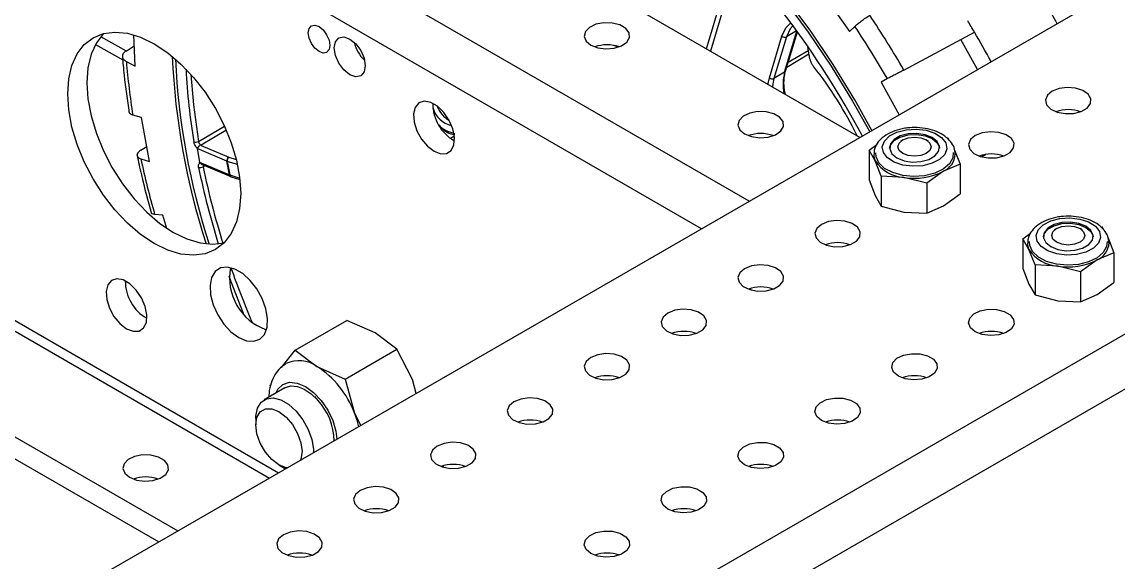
# Model space of a CAD drawing. Header units: inches. Extents: x 0 to 11, y 0 to 8.4.
# Drawn here: x 8.6229 to 9.0429, y 5.3922 to 5.5993 of the extents above; entities that cross this region are included whole.
import ezdxf

# ---------------------------------------------------------------- set-up
doc = ezdxf.new("R2010")
doc.units = ezdxf.units.IN
doc.header["$MEASUREMENT"] = 0

msp = doc.modelspace()

# ---------------------------------------------------------------- linework, layer by layer
at = {"color": 7, "linetype": 'Continuous', "lineweight": 25}
for p, q in [((8.944013849074407, 5.555007693053834), (8.250461240868988, 5.955387091455765)), ((8.901587442203205, 5.530515449699148), (8.200669138360428, 5.935146973683493)), ((8.88331903245737, 5.519969321233534), (8.191535675770107, 5.919327352474451)), ((9.158209571217245, 5.678660251428183), (7.567219313547505, 4.76020112562764)), ((8.885191464732854, 5.588965132729792), (8.896067821454805, 5.625255375801493)), ((8.897417128162665, 5.623754507175203), (8.886725224152181, 5.588079712263717)), ((9.274292934462038, 5.611646752249402), (7.683302676792295, 4.693187626448859)), ((8.929325133116517, 5.610907615663357), (8.940031071281073, 5.595559959288257)), ((9.283426397052363, 5.595827131040355), (7.692436139382623, 4.677368005239813)), ((8.420420259054707, 5.595988786692024), (8.71771156813458, 5.424366167050343)), ((8.42395608029584, 5.598029972846661), (8.721247389375716, 5.426407353204982)), ((8.915155091362445, 5.580025002824191), (8.91986419141378, 5.595737468853101)), ((8.915504716411982, 5.580444373328843), (8.920022211558397, 5.595517527063104)), ((8.919758302124897, 5.595884653180763), (8.91581489587996, 5.593608173211798)), ((8.940031071281073, 5.595559959288257), (8.942069827640479, 5.597557959492679)), ((8.653020716513382, 5.593647240607885), (8.662775847094164, 5.588151506320621)), ((8.666296238846183, 5.582367145956042), (8.665691252924137, 5.594330199722246)), ((8.909298663251457, 5.577911788394793), (8.914083257325894, 5.593876149108548)), ((8.91581489587996, 5.593608173211798), (8.911030301805523, 5.577643812498041)), ((8.960872689940297, 5.580852135490619), (8.987922400297974, 5.595319029805304)), ((8.98908456916206, 5.581026465935283), (8.98268759146762, 5.592519314706251)), ((8.651032512739988, 5.590684331552532), (8.661470423227984, 5.584803940502792)), ((8.662748131431028, 5.588133465678622), (8.665900848855559, 5.59018562824477)), ((8.851458610920771, 5.589582232149215), (8.849651732105677, 5.590279407719352)), ((8.91652306774045, 5.583842222276541), (8.924107505187123, 5.588309989965685)), ((8.92453447886273, 5.586410079852829), (8.92397826585838, 5.589917905874498)), ((8.662879560031923, 5.584102218212084), (8.666296238846183, 5.582367145956042)), ((8.924432305689363, 5.586864721102237), (8.915932137882725, 5.581870515323253)), ((8.915155091362445, 5.580025002824191), (8.911030301805523, 5.577643812498041)), ((8.385359547820865, 5.575748668919744), (8.682650856900748, 5.404126049278073)), ((8.954577505093216, 5.577533084890791), (8.952092287174247, 5.576249872605915)), ((8.952092287174247, 5.576249872605915), (8.95907600179145, 5.56370288873494)), ((8.377992654953514, 5.571495852191171), (8.675283964033394, 5.399873232549498)), ((8.668662664968517, 5.562589813104829), (8.665333582488369, 5.563592801717984)), ((8.671761029217507, 5.545831975751188), (8.668662664968517, 5.562589813104829)), ((8.690485795388225, 5.553460788297619), (8.700433495260816, 5.559291747232982)), ((8.701035679522187, 5.557615425547896), (8.691557764632984, 5.55206118676224)), ((8.787091670166726, 5.554756054351332), (8.788440096620452, 5.555516911651933)), ((8.960431073010199, 5.554037784799824), (8.95956914659024, 5.553540043527521)), ((8.970298288795604, 5.553540043527521), (8.969436362375646, 5.554037784799824)), ((8.977691476769918, 5.554843071928295), (8.978248100008996, 5.55386326134001)), ((8.668378821611423, 5.550084186812502), (8.670697367980326, 5.551584902321346)), ((8.689970007682026, 5.550724958815956), (8.690935999735618, 5.545500286563718)), ((8.701416349085674, 5.545858267064454), (8.689970007682026, 5.550724958815956)), ((8.691557764632984, 5.55206118676224), (8.691555771370973, 5.551951408584851)), ((8.691555771370973, 5.551951408584851), (8.70217396249276, 5.547436825162433)), ((8.947506294698384, 5.550173913978563), (8.950449119025368, 5.552297372493477)), ((8.947506294698384, 5.550173913978563), (8.947506294698384, 5.538724601028602)), ((8.949841126657155, 5.546063965067944), (8.947506294698384, 5.550173913978563)), ((8.980270572565345, 5.55011057802716), (8.982361140687459, 5.544782434780232)), ((8.668431946737359, 5.546834964364344), (8.671761029217507, 5.545831975751188)), ((8.690935999735618, 5.545500286563718), (8.702382341139268, 5.540633594812217)), ((8.702382341139268, 5.540633594812217), (8.701416349085674, 5.545858267064454)), ((8.701512628531932, 5.545823709833763), (8.702478620585524, 5.540599037581526)), ((8.705430529743664, 5.544653289583014), (8.701512628531932, 5.545823709833763)), ((8.70217396249276, 5.547436825162433), (8.704979812622891, 5.546598615203735)), ((8.952175958615927, 5.540113276830501), (8.949841126657155, 5.546063965067944)), ((8.990660773975009, 5.547630722622862), (8.992208506860885, 5.54844472886411)), ((8.691882035739166, 5.544632201882156), (8.702873408305198, 5.539958951249624)), ((8.693045019961819, 5.544137730721119), (8.692285188900591, 5.543728574331757)), ((8.975982261148962, 5.542020355669195), (8.969603381610463, 5.537417537231334)), ((8.982361140687459, 5.544782434780232), (8.975982261148962, 5.542020355669195)), ((8.982361140687459, 5.544782434780232), (8.982361140687459, 5.533333121830269)), ((8.702478620585522, 5.540599037581526), (8.706314836097611, 5.53943350893225)), ((8.702999127101643, 5.539913275433863), (8.706378807777948, 5.538886452347095)), ((8.947506294698384, 5.538724601028602), (8.949841126657155, 5.532773912791159)), ((8.952175958615927, 5.540113276830501), (8.952175958615927, 5.528663963880539)), ((8.960889670113195, 5.539685776694329), (8.952175958615927, 5.540113276830501)), ((8.969603381610463, 5.537417537231334), (8.960889670113195, 5.539685776694329)), ((8.969603381610463, 5.537417537231334), (8.969603381610463, 5.525968224281372)), ((8.949841126657155, 5.532773912791159), (8.952175958615927, 5.528663963880539)), ((8.975982261148962, 5.528730303392408), (8.982361140687459, 5.533333121830269)), ((8.952175958615927, 5.528663963880539), (8.960889670113195, 5.526395724417544)), ((8.969603381610463, 5.525968224281372), (8.975982261148962, 5.528730303392408)), ((8.676860102647161, 5.525231348749305), (8.673719768987686, 5.525471778418098)), ((8.678436778324325, 5.520122325014136), (8.676860102647161, 5.525231348749305)), ((8.960889670113195, 5.526395724417544), (8.969603381610463, 5.525968224281372)), ((9.019356638109077, 5.520020780140545), (9.018494711689119, 5.519523038868242)), ((9.029223853894482, 5.519523038868241), (9.028361927474524, 5.520020780140545)), ((9.036617041868796, 5.520826067269016), (9.037173665107874, 5.519846256680729)), ((9.006431859797262, 5.516156909319284), (9.009374684124246, 5.518280367834197)), ((9.006431859797262, 5.516156909319284), (9.006431859797262, 5.504707596369323)), ((9.008766691756033, 5.512046960408665), (9.006431859797262, 5.516156909319284)), ((9.038951873827568, 5.516716118358395), (9.041286705786337, 5.510765430120951)), ((9.011101523714805, 5.50609627217122), (9.008766691756033, 5.512046960408665)), ((9.03490782624784, 5.508003351009915), (9.028528946709342, 5.503400532572054)), ((9.041286705786337, 5.510765430120951), (9.03490782624784, 5.508003351009915)), ((9.041286705786337, 5.510765430120951), (9.041286705786337, 5.499316117170991)), ((9.006431859797262, 5.504707596369323), (9.008766691756033, 5.498756908131878)), ((9.011101523714805, 5.50609627217122), (9.011101523714805, 5.494646959221259)), ((9.019815235212073, 5.50566877203505), (9.011101523714805, 5.50609627217122)), ((9.028528946709342, 5.503400532572054), (9.019815235212073, 5.50566877203505)), ((9.028528946709342, 5.503400532572054), (9.028528946709342, 5.491951219622093)), ((9.03490782624784, 5.49471329873313), (9.041286705786337, 5.499316117170991)), ((9.008766691756033, 5.498756908131878), (9.011101523714805, 5.494646959221259)), ((9.011101523714805, 5.494646959221259), (9.019815235212073, 5.492378719758263)), ((9.028528946709342, 5.491951219622093), (9.03490782624784, 5.49471329873313)), ((9.019815235212073, 5.492378719758263), (9.028528946709342, 5.491951219622093)), ((8.727549796715616, 5.473394086389103), (8.74740927461967, 5.484858718951547)), ((8.758173124427652, 5.480025210857083), (8.74740927461967, 5.484858718951547)), ((8.766545913235163, 5.473811372628201), (8.758173124427652, 5.480025210857083)), ((8.74668643533111, 5.462346740065756), (8.766545913235163, 5.473811372628201)), ((8.772525603389271, 5.462170863475287), (8.766545913235163, 5.473811372628201)), ((8.722323592591888, 5.466841619703973), (8.727549796715616, 5.473394086389103)), ((8.727549796715616, 5.473394086389103), (8.735922585523127, 5.46718024816022)), ((8.735922585523127, 5.46718024816022), (8.74668643533111, 5.462346740065756)), ((8.74668643533111, 5.462346740065756), (8.750275064484747, 5.449325900778424)), ((8.773990592259745, 5.456855356125967), (8.772525603389271, 5.462170863475287)), ((8.723660612643501, 5.459005593816976), (8.715727758442023, 5.454426054564698)), ((8.717981477407868, 5.459780084272204), (8.71817680533824, 5.460113021687421)), ((8.734966269477566, 5.455718921055195), (8.73624427229188, 5.454074215800397)), ((8.750275064484747, 5.449325900778424), (8.752716158047107, 5.444573886673439)), ((8.712491080084703, 5.447272229463615), (8.712491080084703, 5.444737962616499)), ((8.721343207287317, 5.429403967076158), (8.723537827841708, 5.428136627707783)), ((8.723896120263271, 5.42793643299899), (8.723539623540743, 5.428135590904286)), ((8.78451784146003, 5.428463817613751), (8.784043565464337, 5.42901013428497))]:
    msp.add_line(p, q, dxfattribs=at)
at = {"color": 7, "linetype": 'Continuous', "lineweight": 25, "flags": 128}
for points in [[(8.948619826600769, 5.557666667281946), (8.942038989726855, 5.569400096233088), (8.933733458217425, 5.582943759069521), (8.924897039628801, 5.596070464378949), (8.91557688007744, 5.608710175508977), (8.905822706647122, 5.620795454131865), (8.895686562073466, 5.632261820057187), (8.885222527073411, 5.643048095261546), (8.874486431801182, 5.653096730299799), (8.863535557970277, 5.662354111356244), (8.85242833323073, 5.670770846297526), (8.84122401943232, 5.678302028201042), (8.829982396436963, 5.684907474952796), (8.818763443167288, 5.690551943636373), (8.807627017593125, 5.695205318569134), (8.796632537363342, 5.698842771982426), (8.785838662786977, 5.70144489648846), (8.775302983855113, 5.70299780862713), (8.765081712973354, 5.70349322294027), (8.755229385044322, 5.702928496178169), (8.74579856650035, 5.701306641402443), (8.736839574838832, 5.698636311910056), (8.728400210156599, 5.694931755064228)], [(8.729236296252086, 5.69342963773415), (8.737608988318165, 5.697104927863121), (8.746497202209707, 5.699754161235129), (8.755853515459913, 5.701363203043883), (8.76562800808937, 5.701923468355144), (8.775768528950742, 5.701431967911067), (8.786220973977706, 5.699891324079177), (8.796929574853552, 5.697309756860915), (8.807837196559287, 5.693701040034362), (8.818885642213676, 5.689084427665184), (8.830015963578793, 5.68348455137785), (8.841168775574367, 5.676931288935271), (8.85228457312288, 5.669459604827996), (8.863304048634907, 5.661109363723534), (8.874168408440761, 5.651925117771098), (8.884819686480169, 5.64195586889662), (8.895201053576267, 5.631254807356268), (8.905257120643862, 5.619879027943419), (8.914934234214162, 5.607889225363234), (8.924180762699242, 5.59534937040014), (8.932947371868915, 5.582326368606018), (8.941187288070184, 5.568889703330143), (8.94775879166036, 5.557169602391171)], [(8.73671230640541, 5.587911277032792), (8.735126770955764, 5.589190779362164), (8.733782618905412, 5.591003873455031), (8.73288448521925, 5.593074532171494), (8.732569102609398, 5.595087516492542), (8.73288448521925, 5.59673636780304), (8.733782618905412, 5.597770063437841), (8.735126770955764, 5.598031232607022), (8.73671230640541, 5.597480114672078), (8.738297841855058, 5.596200612342708), (8.73964199390541, 5.594387518249841), (8.740540127591572, 5.592316859533377), (8.740855510201426, 5.590303875212331), (8.740540127591572, 5.588655023901831), (8.73964199390541, 5.587621328267029), (8.738297841855058, 5.587360159097848), (8.73671230640541, 5.587911277032792)], [(8.840895403159722, 5.590384631461659), (8.843548278702476, 5.589335548431402), (8.846678482231955, 5.588910539299817), (8.849863262416447, 5.589167003905181), (8.85267249704456, 5.590070305281422), (8.85472678341326, 5.59149844757231), (8.855748678765265, 5.593258552247855), (8.855600170470762, 5.595112907418546), (8.854301315397842, 5.596811072143242), (8.852027531121303, 5.59812369986602), (8.84908590480717, 5.598873512939398), (8.845873719389278, 5.598959244952957), (8.842824798307646, 5.598369317323209), (8.840350915249006, 5.597183403045453), (8.838786181828686, 5.595561666414278), (8.838341923965585, 5.593723131948077), (8.839078141145835, 5.591916103914183), (8.840895403159722, 5.590384631461659)], [(8.914083257325894, 5.593876149108548), (8.91559681543313, 5.597034172737891), (8.91753081998916, 5.598944389616871)], [(8.918350876838083, 5.597825954566032), (8.917242780886786, 5.596587440786649), (8.91581489587996, 5.593608173211798)], [(8.673544100619418, 5.514335873175757), (8.668358981664362, 5.517800411713875), (8.663301537546399, 5.522122107974362), (8.658496299324414, 5.5271945474524), (8.654061587911102, 5.532892829853575), (8.65010660061942, 5.539076644553656), (8.646728722362342, 5.545593725511825), (8.64401112771309, 5.552283600565938), (8.642020732871112, 5.558981542789738), (8.640806547963154, 5.565522626616483), (8.640398470251302, 5.571745788853745), (8.640806547963154, 5.577497794593752), (8.642020732871112, 5.58263701036537), (8.64401112771309, 5.587036891620225), (8.646728722362342, 5.590589098679452), (8.65010660061942, 5.593206164416154), (8.654061587911102, 5.594823647986351), (8.658496299324414, 5.595401721576422), (8.663301537546399, 5.594926151096067), (8.668358981664362, 5.593408646668839), (8.673544100619418, 5.590886574290043), (8.678729219574477, 5.587422035751924), (8.683786663692436, 5.583100339491437), (8.688591901914421, 5.578027900013399), (8.693026613327733, 5.572329617612224), (8.696981600619415, 5.566145802912142), (8.700359478876495, 5.559628721953975), (8.703077073525746, 5.552938846899862), (8.705067468367726, 5.546240904676061), (8.706281653275681, 5.539699820849315), (8.706689730987534, 5.533476658612054), (8.706281653275681, 5.527724652872048), (8.705067468367725, 5.522585437100429), (8.703077073525744, 5.518185555845575), (8.700359478876495, 5.514633348786347), (8.696981600619415, 5.512016283049646), (8.693026613327733, 5.510398799479449), (8.688591901914421, 5.509820725889377), (8.683786663692436, 5.510296296369732), (8.678729219574475, 5.51181380079696), (8.673544100619418, 5.514335873175757)], [(8.654082442244011, 5.594829091199044), (8.651376823350452, 5.591289017202634), (8.649386428508471, 5.58688913594778), (8.648172243600515, 5.581749920176161), (8.647764165888663, 5.575997914436155), (8.648172243600515, 5.569774752198893), (8.649386428508471, 5.563233668372148), (8.65137682335045, 5.556535726148346), (8.654094417999703, 5.549845851094234), (8.657472296256781, 5.543328770136067), (8.661427283548463, 5.537144955435985), (8.665861994961775, 5.531446673034809), (8.67066723318376, 5.526374233556773), (8.675724677301721, 5.522052537296283), (8.680909796256778, 5.518587998758166), (8.686094915211836, 5.51606592637937), (8.691152359329797, 5.51454842195214), (8.695957597551782, 5.514072851471786), (8.700371454632306, 5.514645481849236)], [(8.748497419425183, 5.579053765621034), (8.746231160755821, 5.580882600950481), (8.744309919425183, 5.583474116773885), (8.743026187009763, 5.586433778299284), (8.742575400132747, 5.589311003888834), (8.743026187009763, 5.59166776202864), (8.744309919425183, 5.593145257655983), (8.746231160755821, 5.593518555455132), (8.748497419425183, 5.592730824220118), (8.750763678094543, 5.590901988890672), (8.752684919425182, 5.588310473067268), (8.753968651840601, 5.585350811541868), (8.754419438717619, 5.582473585952318), (8.753968651840601, 5.580116827812513), (8.75268491942518, 5.578639332185169), (8.750763678094543, 5.57826603438602), (8.748497419425183, 5.579053765621034)], [(8.687610507909897, 5.579148549386519), (8.688570725039783, 5.567436519762509), (8.69048579538823, 5.553460788297621)], [(8.90878126746158, 5.575347029483974), (8.908828546076094, 5.575719603465918), (8.909298663251457, 5.577911788394793)], [(8.911030301805523, 5.577643812498041), (8.910586795036313, 5.575575713508536), (8.910466017247527, 5.574374444134607)], [(9.017672098456417, 5.572697281914527), (9.01585483644253, 5.571165809462004), (9.01511861926228, 5.569358781428109), (9.01556287712538, 5.567520246961908), (9.0171276105457, 5.565898510330734), (9.019601493604341, 5.564712596052977), (9.022650414685971, 5.564122668423229), (9.025862600103865, 5.564208400436788), (9.028804226417998, 5.564958213510166), (9.031078010694536, 5.566270841232943), (9.032376865767455, 5.56796900595764), (9.032525374061958, 5.569823361128329), (9.031503478709956, 5.571583465803874), (9.029449192341254, 5.573011608094764), (9.026639957713142, 5.573914909471005), (9.02345517752865, 5.574171374076369), (9.020324973999172, 5.573746364944784), (9.017672098456417, 5.572697281914527)], [(8.78079132675883, 5.549693791586049), (8.783336029020285, 5.54871511987702), (8.78560497330659, 5.548823209708173), (8.78735228429802, 5.550006347869116), (8.788388613736336, 5.55213632298183), (8.788601659246583, 5.554982319192884), (8.787968334041988, 5.558235928652627), (8.786557268735523, 5.561544572291147), (8.784521374148072, 5.564549707231312), (8.78208127104835, 5.566925680472884), (8.779501382469311, 5.568415018448113), (8.777061279369589, 5.568856328277926), (8.77502538478214, 5.568201787194632), (8.773614319475673, 5.56652232488086), (8.772980994271078, 5.563999937137848), (8.773194039781327, 5.560907963816431), (8.774230369219643, 5.557581468202895), (8.775977680211072, 5.554380927712861), (8.778246624497376, 5.55165317056993), (8.78079132675883, 5.549693791586049)], [(8.899820968258597, 5.556367626802371), (8.90247384380135, 5.555318543772113), (8.905604047330828, 5.554893534640529), (8.90878882751532, 5.555149999245893), (8.911598062143435, 5.556053300622134), (8.913652348512136, 5.557481442913023), (8.914674243864138, 5.559241547588567), (8.914525735569637, 5.561095902759257), (8.913226880496715, 5.562794067483954), (8.910953096220178, 5.564106695206733), (8.908011469906045, 5.564856508280109), (8.904799284488151, 5.56494224029367), (8.90175036340652, 5.56435231266392), (8.899276480347881, 5.563166398386164), (8.897711746927559, 5.56154466175499), (8.89726748906446, 5.55970612728879), (8.89800370624471, 5.557899099254894), (8.899820968258597, 5.556367626802371)], [(8.961732180025637, 5.557954161982381), (8.965581102568322, 5.558187696833747), (8.969366654568807, 5.557723185787716), (8.972718279821793, 5.556606098421914), (8.975307897895371, 5.554945783030908), (8.97688201892957, 5.552904762853268), (8.977286556990016, 5.550682827164608), (8.976481913072769, 5.548497474511267), (8.974546851330736, 5.546562622437204), (8.971670789089591, 5.545067667744332), (8.968135255360204, 5.544158947013954), (8.96428633281752, 5.543925412162587), (8.960500780817036, 5.544389923208618), (8.95714915556405, 5.545507010574421), (8.954559537490471, 5.547167325965426), (8.952985416456272, 5.549208346143065), (8.952580878395828, 5.551430281831727), (8.953385522313074, 5.553615634485067), (8.955320584055109, 5.555550486559131), (8.958196646296251, 5.557045441252003), (8.961732180025637, 5.557954161982381)], [(8.955400021725145, 5.550852419256688), (8.955718542343623, 5.552073722214094), (8.957118801143006, 5.553807239098248), (8.95946165421419, 5.555159739387465), (8.962464518899965, 5.555968091586087)], [(8.967402916485877, 5.545736747004304), (8.970405781171653, 5.546545099202926), (8.972748634242839, 5.547897599492143), (8.97414889304222, 5.549631116376298), (8.974437665692971, 5.551536562135175), (8.973580121951583, 5.553384111888873), (8.971679694249262, 5.554950923870161), (8.968965602214238, 5.556048017430416), (8.965765205401665, 5.556543066894895), (8.962464518899965, 5.55637636199203), (8.95946165421419, 5.555568009793408), (8.957118801143004, 5.554215509504191), (8.955718542343623, 5.552481992620036), (8.955429769692872, 5.550576546861159), (8.95628731343426, 5.548728997107462), (8.95818774113658, 5.547162185126174), (8.960901833171603, 5.546065091565918), (8.964102229984178, 5.545570042101438), (8.967402916485877, 5.545736747004304)], [(8.960431804519368, 5.554038207159707), (8.962497299840198, 5.554834933390376), (8.964933717692922, 5.555114706437349), (8.967370135545647, 5.554834933390376), (8.969435630866476, 5.554038207159707), (8.970815750716577, 5.552845822091623), (8.971300384359589, 5.551439308003738), (8.970815750716577, 5.550032793915855), (8.969435630866476, 5.54884040884777), (8.967370135545647, 5.548043682617101), (8.964933717692922, 5.547763909570127), (8.962497299840198, 5.548043682617101), (8.960431804519368, 5.54884040884777), (8.959051684669266, 5.550032793915856), (8.958567051026256, 5.551439308003738), (8.959051684669266, 5.552845822091623), (8.960431804519368, 5.554038207159707)], [(8.962464518899965, 5.555968091586087), (8.965765205401665, 5.556134796488953), (8.96896560221424, 5.555639747024474), (8.971679694249262, 5.554542653464217), (8.973580121951583, 5.55297584148293), (8.974437665692971, 5.551128291729232), (8.974467413660772, 5.550852419255533)], [(8.988209315906978, 5.555688779584888), (8.986392053893091, 5.554157307132364), (8.98565583671284, 5.552350279098469), (8.98610009457594, 5.550511744632269), (8.98766482799626, 5.548890008001093), (8.9901387110549, 5.547704093723338), (8.993187632136532, 5.547114166093589), (8.996399817554424, 5.547199898107148), (8.999341443868559, 5.547949711180525), (9.001615228145097, 5.549262338903303), (9.002914083218018, 5.550960503628001), (9.003062591512519, 5.552814858798691), (9.002040696160517, 5.554574963474235), (8.999986409791816, 5.556003105765124), (8.997177175163703, 5.556906407141365), (8.99399239497921, 5.55716287174673), (8.99086219144973, 5.556737862615146), (8.988209315906978, 5.555688779584888)], [(8.979764847863756, 5.549159792945485), (8.979590431623807, 5.547179868479261), (8.978302360259523, 5.544853723466534), (8.975931240980872, 5.542831296555144), (8.972669167770219, 5.541276432745613), (8.968780414398797, 5.540315097856661), (8.964580024537451, 5.540025173523711), (8.960408288792067, 5.540430147691973), (8.956603176382469, 5.541497211762807), (8.953472954886207, 5.54313991855127), (8.951271216232763, 5.545225185722914), (8.950176332193598, 5.547584077333052), (8.950101598143375, 5.549150944751669)], [(9.020657745124517, 5.523937157323101), (9.024506667667202, 5.524170692174467), (9.028292219667685, 5.523706181128437), (9.031643844920671, 5.522589093762634), (9.03423346299425, 5.520928778371629), (9.035807584028449, 5.51888775819399), (9.036212122088894, 5.516665822505328), (9.03540747817165, 5.514480469851987), (9.033472416429614, 5.512545617777923), (9.030596354188472, 5.511050663085052), (9.027060820459084, 5.510141942354673), (9.023211897916399, 5.509908407503308), (9.019426345915914, 5.510372918549338), (9.01607472066293, 5.511490005915141), (9.013485102589351, 5.513150321306147), (9.011910981555152, 5.515191341483785), (9.011506443494707, 5.517413277172446), (9.012311087411952, 5.519598629825787), (9.014246149153987, 5.521533481899851), (9.01712221139513, 5.523028436592723), (9.020657745124517, 5.523937157323101)], [(8.929283750808098, 5.521671774925609), (8.927466488794211, 5.520140302473084), (8.92673027161396, 5.51833327443919), (8.92717452947706, 5.516494739972988), (8.92873926289738, 5.514873003341815), (8.93121314595602, 5.513687089064058), (8.934262067037652, 5.513097161434311), (8.937474252455546, 5.513182893447869), (8.940415878769679, 5.513932706521246), (8.942689663046217, 5.515245334244024), (8.943988518119138, 5.516943498968721), (8.944137026413639, 5.518797854139411), (8.943115131061637, 5.520557958814956), (8.941060844692936, 5.521986101105845), (8.938251610064823, 5.522889402482086), (8.93506682988033, 5.523145867087449), (8.931936626350852, 5.522720857955865), (8.929283750808098, 5.521671774925609)], [(9.014325586827336, 5.516835414648958), (9.014644107442502, 5.518056717554814), (9.016044366241884, 5.519790234438969), (9.01838721931307, 5.521142734728185), (9.021390083998844, 5.521951086926807)], [(9.026328481584756, 5.511719742345025), (9.029331346270531, 5.512528094543646), (9.031674199341717, 5.513880594832864), (9.033074458141098, 5.515614111717017), (9.033363230791851, 5.517519557475896), (9.032505687050461, 5.519367107229592), (9.030605259348143, 5.520933919210881), (9.027891167313117, 5.522031012771137), (9.024690770500545, 5.522526062235615), (9.021390083998844, 5.52235935733275), (9.018387219313068, 5.521551005134128), (9.016044366241884, 5.52019850484491), (9.014644107442502, 5.518464987960757), (9.014355334791752, 5.516559542201879), (9.01521287853314, 5.514711992448182), (9.017113306235458, 5.513145180466894), (9.019827398270483, 5.512048086906638), (9.023027795083056, 5.51155303744216), (9.026328481584756, 5.511719742345025)], [(9.019357369618245, 5.520021202500428), (9.021422864939076, 5.520817928731097), (9.0238592827918, 5.52109770177807), (9.026295700644525, 5.520817928731097), (9.028361195965354, 5.520021202500428), (9.029741315815455, 5.518828817432342), (9.030225949458467, 5.517422303344459), (9.029741315815455, 5.516015789256575), (9.028361195965354, 5.51482340418849), (9.026295700644525, 5.514026677957822), (9.0238592827918, 5.513746904910848), (9.021422864939076, 5.514026677957822), (9.019357369618245, 5.51482340418849), (9.017977249768146, 5.516015789256575), (9.017492616125134, 5.51742230334446), (9.017977249768146, 5.518828817432342), (9.019357369618245, 5.520021202500428)], [(9.021390083998844, 5.521951086926807), (9.024690770500545, 5.522117791829673), (9.027891167313118, 5.521622742365194), (9.030605259348143, 5.520525648804938), (9.032505687050461, 5.518958836823649), (9.033363230791851, 5.517111287069953), (9.033392978756238, 5.516835414649358)], [(9.038690412962634, 5.515142788286205), (9.038515996722687, 5.513162863819981), (9.037227925358401, 5.510836718807255), (9.03485680607975, 5.508814291895863), (9.031594732869097, 5.507259428086334), (9.027705979497677, 5.506298093197381), (9.02350558963633, 5.506008168864432), (9.019333853890947, 5.506413143032693), (9.015528741481349, 5.507480207103528), (9.012398519985085, 5.509122913891991), (9.010196781331642, 5.511208181063634), (9.009101897292476, 5.513567072673772), (9.009027163242253, 5.515133940092388)], [(8.7059609690569, 5.478270521109929), (8.708941830407326, 5.47702282442302), (8.711701614907927, 5.476813899575796), (8.714035641967463, 5.477659241568407), (8.715770807476392, 5.479496155252443), (8.716778422146774, 5.482188405143281), (8.716983755808034, 5.48553631938274), (8.716371579801857, 5.489291598487368), (8.7149872964221, 5.493175730585235), (8.712933571634368, 5.496900647367363), (8.710362720810998, 5.500190088796382), (8.707465412196703, 5.502800092049696), (8.704456525917095, 5.504537085125976), (8.7015592173028, 5.505272243194969), (8.69898836647943, 5.504951042945821), (8.696934641691698, 5.503597306331621), (8.695550358311943, 5.501311433804108), (8.694938182305764, 5.49826295807148), (8.695143515967025, 5.494677970632974), (8.696151130637407, 5.49082235360668), (8.697886296146336, 5.486982060469163), (8.700220323205873, 5.483441908194263), (8.702980107706471, 5.480464453681085), (8.7059609690569, 5.478270521109929)], [(8.899820968258659, 5.504663272595969), (8.898003706244772, 5.503131800143445), (8.897267489064522, 5.50132477210955), (8.897711746927621, 5.49948623764335), (8.899276480347941, 5.497864501012174), (8.901750363406583, 5.496678586734419), (8.904799284488213, 5.49608865910467), (8.908011469906105, 5.496174391118228), (8.91095309622024, 5.496924204191606), (8.913226880496778, 5.498236831914385), (8.914525735569699, 5.499934996639082), (8.9146742438642, 5.501789351809771), (8.913652348512198, 5.503549456485316), (8.911598062143497, 5.504977598776206), (8.908788827515384, 5.505880900152445), (8.905604047330892, 5.50613736475781), (8.902473843801411, 5.505712355626226), (8.899820968258659, 5.504663272595969)], [(8.662940196561113, 5.481637665590346), (8.665484898822568, 5.480658993881317), (8.667753843108871, 5.48076708371247), (8.6695011541003, 5.481950221873412), (8.670537483538617, 5.484080196986127), (8.670750529048867, 5.48692619319718), (8.67011720384427, 5.490179802656924), (8.668706138537804, 5.493488446295444), (8.666670243950355, 5.496493581235608), (8.664230140850632, 5.49886955447718), (8.661650252271594, 5.50035889245241), (8.659210149171871, 5.500800202282221), (8.657174254584422, 5.500145661198928), (8.655763189277955, 5.498466198885156), (8.655129864073361, 5.495943811142145), (8.65534290958361, 5.492851837820729), (8.656379239021923, 5.489525342207192), (8.658126550013355, 5.486324801717158), (8.660395494299658, 5.483597044574227), (8.662940196561113, 5.481637665590346)], [(8.707781082722336, 5.487447595416787), (8.703057536592446, 5.499652130128238), (8.702278885223754, 5.501808880215231)], [(8.902392474749684, 5.496491645947867), (8.902372504345822, 5.496515697912748), (8.901910356247182, 5.497048947247327)], [(8.87035818570922, 5.487654770266329), (8.868540923695333, 5.486123297813806), (8.86780470651508, 5.48431626977991), (8.86824896437818, 5.482477735313709), (8.869813697798502, 5.480855998682535), (8.872287580857142, 5.479670084404779), (8.875336501938772, 5.479080156775031), (8.878548687356666, 5.479165888788589), (8.881490313670799, 5.479915701861967), (8.883764097947337, 5.481228329584745), (8.885062953020258, 5.482926494309441), (8.88521146131476, 5.484780849480132), (8.884189565962759, 5.486540954155677), (8.882135279594056, 5.487969096446565), (8.879326044965945, 5.488872397822806), (8.876141264781452, 5.489128862428172), (8.873011061251972, 5.488703853296585), (8.87035818570922, 5.487654770266329)], [(8.988209315906978, 5.48051119928788), (8.98639205389309, 5.482042671740404), (8.985655836712839, 5.483849699774298), (8.986100094575939, 5.4856882342405), (8.98766482799626, 5.487309970871674), (8.9901387110549, 5.488495885149431), (8.99318763213653, 5.489085812779178), (8.996399817554424, 5.48900008076562), (8.999341443868559, 5.488250267692242), (9.001615228145095, 5.486937639969463), (9.002914083218016, 5.485239475244767), (9.003062591512517, 5.483385120074078), (9.002040696160517, 5.481625015398533), (8.999986409791815, 5.480196873107644), (8.997177175163701, 5.479293571731403), (8.993992394979209, 5.479037107126038), (8.99086219144973, 5.479462116257623), (8.988209315906978, 5.48051119928788)], [(8.84089540315978, 5.470646267936689), (8.839078141145892, 5.469114795484166), (8.838341923965642, 5.467307767450271), (8.838786181828741, 5.46546923298407), (8.840350915249061, 5.463847496352895), (8.842824798307703, 5.462661582075139), (8.845873719389335, 5.462071654445391), (8.849085904807225, 5.46215738645895), (8.85202753112136, 5.462907199532327), (8.8543013153979, 5.464219827255106), (8.855600170470819, 5.465917991979802), (8.85574867876532, 5.467772347150492), (8.854726783413318, 5.469532451826036), (8.852672497044617, 5.470960594116926), (8.849863262416504, 5.471863895493167), (8.846678482232011, 5.472120360098532), (8.843548278702533, 5.471695350966947), (8.84089540315978, 5.470646267936689)], [(8.958746533357537, 5.46350269695824), (8.95692927134365, 5.465034169410764), (8.9561930541634, 5.466841197444659), (8.9566373120265, 5.46867973191086), (8.958202045446821, 5.470301468542035), (8.960675928505461, 5.47148738281979), (8.963724849587091, 5.472077310449539), (8.966937035004984, 5.47199157843598), (8.969878661319118, 5.471241765362603), (8.972152445595656, 5.469929137639824), (8.973451300668577, 5.468230972915127), (8.973599808963078, 5.466376617744437), (8.972577913611076, 5.464616513068893), (8.970523627242375, 5.463188370778004), (8.967714392614262, 5.462285069401763), (8.96452961242977, 5.462028604796399), (8.961399408900292, 5.462453613927983), (8.958746533357537, 5.46350269695824)], [(8.72013259850221, 5.456968914605146), (8.720973905168444, 5.458533704815996), (8.722900429131112, 5.460320804018096), (8.725411124040646, 5.461096089462885), (8.72833489018808, 5.46080672672852), (8.731472477742221, 5.459472435407156), (8.734610065296364, 5.457184145247323), (8.7375338314438, 5.454097799441834), (8.740044526353334, 5.450423727356906), (8.741971050316, 5.446412310933435), (8.743182113907475, 5.442336921571504), (8.74357488797999, 5.439296743790837)], [(8.723660612643503, 5.459005593816974), (8.723812901664662, 5.459090146137171), (8.725948206014202, 5.45971181650283), (8.72840654934911, 5.459500887461871), (8.731044176840571, 5.458469693364726), (8.733706849785175, 5.456678534629488), (8.736238864914009, 5.454232151596415)], [(8.712491080084703, 5.447272229463616), (8.712516836789609, 5.448128027865836), (8.713129012795784, 5.451176503598465), (8.714513296175541, 5.453462376125978), (8.716567020963275, 5.454816112740178), (8.719137871786645, 5.455137312989325), (8.72203518040094, 5.454402154920333), (8.725044066680546, 5.452665161844052), (8.727941375294844, 5.45005515859074), (8.730512226118213, 5.446765717161721), (8.732565950905945, 5.443040800379593), (8.733950234285702, 5.439156668281726), (8.734562410291879, 5.435401389177096), (8.734582355979503, 5.434105465566419)], [(8.811432620610342, 5.45363776560705), (8.809615358596453, 5.452106293154526), (8.808879141416202, 5.450299265120631), (8.809323399279302, 5.44846073065443), (8.810888132699622, 5.446838994023256), (8.813362015758264, 5.4456530797455), (8.816410936839894, 5.44506315211575), (8.819623122257786, 5.445148884129311), (8.82256474857192, 5.445898697202687), (8.824838532848458, 5.447211324925465), (8.82613738792138, 5.448909489650163), (8.82628589621588, 5.450763844820853), (8.825264000863879, 5.452523949496396), (8.823209714495178, 5.453952091787286), (8.820400479867065, 5.454855393163527), (8.817215699682572, 5.455111857768891), (8.814085496153094, 5.454686848637307), (8.811432620610342, 5.45363776560705)], [(8.929283750808098, 5.446494194628601), (8.927466488794211, 5.448025667081124), (8.926730271613959, 5.449832695115019), (8.92717452947706, 5.45167122958122), (8.92873926289738, 5.453292966212396), (8.93121314595602, 5.454478880490151), (8.93426206703765, 5.455068808119899), (8.937474252455544, 5.45498307610634), (8.940415878769679, 5.454233263032964), (8.942689663046215, 5.452920635310185), (8.943988518119136, 5.451222470585487), (8.944137026413639, 5.449368115414798), (8.943115131061637, 5.447608010739254), (8.941060844692934, 5.446179868448364), (8.938251610064823, 5.445276567072124), (8.93506682988033, 5.445020102466759), (8.931936626350852, 5.445445111598343), (8.929283750808098, 5.446494194628601)], [(8.72134464624081, 5.429403136250956), (8.71860874383775, 5.431482926079384), (8.716140650624055, 5.434359905568009), (8.714181960759698, 5.43775245591939), (8.712924404455595, 5.441328490667846), (8.712491080084703, 5.444737962616498), (8.712924404455595, 5.447647128895826), (8.714181960759698, 5.449771220041054), (8.716140650624055, 5.450902315211475), (8.71860874383775, 5.450929694931004), (8.72134464624081, 5.449850679081929), (8.72408054864387, 5.4477708892535), (8.726548641857566, 5.444893909764875), (8.728507331721923, 5.441501359413494), (8.729764888026025, 5.437925324665038), (8.730198212396918, 5.434515852716385), (8.729764888026025, 5.431606686437058), (8.729633279755637, 5.431248424676206)], [(8.750275064484747, 5.449325900778424), (8.751233870267772, 5.446527227605414), (8.751862085536235, 5.444080841107682)], [(8.7819698380609, 5.43662926327741), (8.780152576047014, 5.435097790824886), (8.779416358866762, 5.433290762790991), (8.779860616729861, 5.431452228324791), (8.781425350150183, 5.429830491693616), (8.783899233208823, 5.428644577415859), (8.786948154290455, 5.428054649786112), (8.790160339708347, 5.42814038179967), (8.793101966022482, 5.428890194873047), (8.79537575029902, 5.430202822595827), (8.796674605371939, 5.431900987320524), (8.796823113666441, 5.433755342491213), (8.79580121831444, 5.435515447166757), (8.793746931945739, 5.436943589457647), (8.790937697317625, 5.437846890833887), (8.787752917133133, 5.438103355439252), (8.784622713603655, 5.437678346307668), (8.7819698380609, 5.43662926327741)], [(8.899820968258659, 5.429485692298961), (8.89800370624477, 5.431017164751485), (8.89726748906452, 5.43282419278538), (8.897711746927621, 5.434662727251581), (8.899276480347941, 5.436284463882755), (8.901750363406581, 5.437470378160511), (8.904799284488213, 5.43806030579026), (8.908011469906105, 5.4379745737767), (8.91095309622024, 5.437224760703323), (8.913226880496778, 5.435912132980545), (8.914525735569699, 5.434213968255849), (8.9146742438642, 5.432359613085159), (8.913652348512198, 5.430599508409614), (8.911598062143495, 5.429171366118725), (8.908788827515382, 5.428268064742483), (8.905604047330892, 5.428011600137118), (8.902473843801411, 5.428436609268704), (8.899820968258659, 5.429485692298961)], [(8.664118707863121, 5.424689362547247), (8.666771583405874, 5.42364027951699), (8.669901786935354, 5.423215270385405), (8.673086567119844, 5.42347173499077), (8.675895801747957, 5.42437503636701), (8.67795008811666, 5.4258031786579), (8.678971983468662, 5.427563283333443), (8.678823475174159, 5.429417638504134), (8.67752462010124, 5.43111580322883), (8.675250835824702, 5.432428430951609), (8.672309209510567, 5.433178244024987), (8.669097024092675, 5.433263976038545), (8.666048103011043, 5.432674048408797), (8.663574219952404, 5.431488134131041), (8.662009486532083, 5.429866397499867), (8.661565228668984, 5.428027863033666), (8.662301445849232, 5.426220834999771), (8.664118707863121, 5.424689362547247)], [(8.724455241887272, 5.428259207042086), (8.72408054864387, 5.42832412040188), (8.72134464624081, 5.429403136250956)], [(8.752507055511462, 5.41962076094777), (8.750689793497573, 5.418089288495247), (8.749953576317322, 5.416282260461352), (8.750397834180422, 5.414443725995151), (8.751962567600744, 5.412821989363977), (8.754436450659384, 5.41163607508622), (8.757485371741016, 5.411046147456472), (8.760697557158906, 5.41113187947003), (8.76363918347304, 5.411881692543409), (8.765912967749578, 5.413194320266187), (8.7672118228225, 5.414892484990883), (8.767360331117002, 5.416746840161574), (8.766338435764998, 5.418506944837117), (8.7642841493963, 5.419935087128007), (8.761474914768185, 5.420838388504248), (8.758290134583692, 5.421094853109612), (8.755159931054214, 5.420669843978027), (8.752507055511462, 5.41962076094777)], [(8.870358185709218, 5.412477189969322), (8.868540923695331, 5.414008662421844), (8.86780470651508, 5.41581569045574), (8.86824896437818, 5.41765422492194), (8.869813697798502, 5.419275961553116), (8.872287580857142, 5.420461875830872), (8.875336501938772, 5.42105180346062), (8.878548687356664, 5.420966071447062), (8.881490313670799, 5.420216258373683), (8.883764097947337, 5.418903630650905), (8.885062953020258, 5.417205465926208), (8.88521146131476, 5.415351110755519), (8.884189565962757, 5.413591006079975), (8.882135279594056, 5.412162863789084), (8.879326044965943, 5.411259562412845), (8.876141264781452, 5.411003097807479), (8.873011061251972, 5.411428106939064), (8.870358185709218, 5.412477189969322)], [(8.723044272962023, 5.402612258618131), (8.721227010948134, 5.401080786165607), (8.720490793767883, 5.399273758131711), (8.720935051630983, 5.397435223665512), (8.722499785051303, 5.395813487034337), (8.724973668109945, 5.394627572756581), (8.728022589191575, 5.394037645126833), (8.731234774609467, 5.394123377140391), (8.734176400923602, 5.394873190213768), (8.73645018520014, 5.396185817936546), (8.73774904027306, 5.397883982661243), (8.737897548567563, 5.399738337831933), (8.73687565321556, 5.401498442507478), (8.734821366846859, 5.402926584798367), (8.732012132218745, 5.403829886174607), (8.728827352034255, 5.404086350779973), (8.725697148504775, 5.403661341648388), (8.723044272962023, 5.402612258618131)], [(8.840895403159779, 5.395468687639681), (8.839078141145892, 5.397000160092206), (8.838341923965642, 5.398807188126101), (8.838786181828741, 5.400645722592301), (8.840350915249061, 5.402267459223476), (8.842824798307701, 5.403453373501232), (8.845873719389333, 5.404043301130981), (8.849085904807225, 5.403957569117421), (8.85202753112136, 5.403207756044044), (8.854301315397898, 5.401895128321266), (8.855600170470819, 5.400196963596568), (8.85574867876532, 5.398342608425879), (8.854726783413318, 5.396582503750334), (8.852672497044615, 5.395154361459445), (8.849863262416504, 5.394251060083205), (8.846678482232011, 5.39399459547784), (8.843548278702533, 5.394419604609424), (8.840895403159779, 5.395468687639681)]]:
    msp.add_lwpolyline(points, dxfattribs=at)
at = {"color": 7, "linetype": 'Continuous', "lineweight": 25}
for centre, radius, start, end in [((8.639502132760047, 5.393074752387577), 0.3459472302680769, 28.00920027019998, 45.88319350453983), ((8.64106032296777, 5.39327979769957), 0.430590679748947, 28.48018812317781, 30.75156649267598), ((8.590597364254156, 5.364183745829195), 0.4290093331041323, 30.33424228205145, 33.64413654608548), ((8.61382420576134, 5.377557477164179), 0.4328620484221766, 30.20356974230972, 30.88476387733121), ((8.59220666577263, 5.365112340090881), 0.4200419003043075, 30.37870939992357, 33.59966942822088), ((8.763520038442229, 5.594564668282455), 0.01368724084609072, 193.0620283761401, 226.9325950911347), ((8.915147087185524, 5.595021689517377), 0.001563328755732291, 227.1180410159464, 295.2881576582773), ((8.613953901370108, 5.377629937754772), 0.4327135068242566, 28.48782257680267, 30.20391703768472), ((8.847082587495105, 5.576376297787489), 0.01413889598484294, 70.49262569265517, 109.5073743073449), ((8.943214892206846, 5.607243783700131), 0.2812888737914496, 184.7190430598888, 188.9273542730281), ((8.953391838472205, 5.59834225413065), 0.2732076572769969, 182.5785310051882, 197.9392402751636), ((8.952690246445908, 5.597659935653641), 0.2712950186670573, 182.6725787176061, 197.9382976956632), ((8.919573766864639, 5.592153683589786), 0.2340770304177335, 182.6957361495353, 189.5676161709681), ((8.933242128919654, 5.575306420858685), 0.0186924033596823, 165.3784606287265, 190.7228312450402), ((8.914817433020021, 5.58066192997918), 0.0007208948307290574, 297.9296958176779, 342.4350370179839), ((8.813108698486959, 5.492590064777189), 0.1443234779190084, 25.89944855791831, 38.32814919785726), ((8.910362493111089, 5.579057328803624), 0.001563328755735547, 227.1180410159652, 295.288157658149), ((8.796597490600115, 5.567868489745233), 0.01626503594344312, 179.3863820834746, 240.6082413838214), ((8.789644212615952, 5.56892528159253), 0.009613851646777714, 195.5392009345867, 257.1012563504992), ((8.791055207402037, 5.569982985181375), 0.009528633501271613, 198.3824853481994, 241.6302084406182), ((9.023859282791799, 5.551586502245453), 0.01410013832371407, 70.4368226170886, 109.5631773829046), ((8.789676320128047, 5.566175774732922), 0.009515676722380956, 222.0790345783147, 262.0114600394568), ((8.689345225945464, 5.555579744844745), 0.002406423799411229, 255.7460408165866, 298.2922202410268), ((8.906008152593945, 5.542359293128198), 0.01413889598482651, 70.4926256924091, 109.5073743074372), ((9.00114583682826, 5.617852392470369), 0.3402087708366943, 192.0489105898245, 195.7559831603444), ((8.702924566391157, 5.546105496622057), 0.001528346130531851, 119.4143321425762, 189.3092305751782), ((8.7017807505702, 5.546722121186035), 0.0009375672697449566, 247.128416596899, 253.3827831967142), ((8.70310606807646, 5.546112564661477), 0.001619409365651805, 125.1405171192765, 190.2748593094319), ((8.95475119350406, 5.548411154634624), 0.00544224726588355, 179.1816858544924, 205.5494866850524), ((8.961743932359957, 5.553924013000819), 0.0142638401949034, 213.438878860672, 266.5664976720183), ((8.972745686088386, 5.549154059433209), 0.007833590971927103, 294.4038867105953, 355.6161617087924), ((8.994396500242361, 5.534577999915789), 0.01410013832373686, 70.43682261731983, 109.563177382687), ((8.69104376246566, 5.546004467882734), 0.002592456566411602, 259.3098420029874, 298.6110408159788), ((8.985497791294254, 5.604140343305194), 0.3011130634232673, 191.6264480850614, 197.3756580304434), ((8.985653577222376, 5.604096850269968), 0.2995151749181891, 191.6278072884068, 197.4613471479822), ((8.964960239722755, 5.563322946297842), 0.02398510629143697, 260.2289030207411, 297.3571748450106), ((8.702746742623734, 5.541497448933622), 0.0009375672695593216, 247.1284165960017, 253.382783196954), ((8.703238295440828, 5.540740592948766), 0.0008626160023936089, 187.125270019354, 244.9758230226657), ((8.70329042045775, 5.540674790880554), 0.0008153266798404601, 185.3311310992754, 249.0672483967665), ((8.703362504062007, 5.541109292651414), 0.0012499999999997, 246.9660431328365, 253.1000374445591), ((8.935470935143483, 5.500560995256532), 0.01410013832371555, 70.43682261719711, 109.5631773828097), ((9.013676758602731, 5.514394149975296), 0.005442247265674633, 179.1816858539653, 205.5494866855321), ((9.020669497458831, 5.519907008341537), 0.01426384019489848, 213.438878860668, 266.5664976720316), ((9.03167125118726, 5.51513705477393), 0.007833590971930713, 294.4038867106136, 355.616161708788), ((9.023885804821637, 5.529305941638558), 0.02398510629143232, 260.2289030207306, 297.3571748450069), ((8.723612533048664, 5.501219002287182), 0.0212143485339576, 169.4878725945261, 250.5067508727774), ((9.02193752797267, 5.615949312872872), 0.3376937932384483, 199.1743824739393, 202.9781975863019), ((8.678746360402426, 5.499812363749545), 0.01626503594347562, 179.3863820838858, 240.6082413834054), ((8.906008152594042, 5.483552492926894), 0.01410013832371387, 70.4368226171947, 109.5631773828121), ((8.876545370044601, 5.466543990597242), 0.0141001383237255, 70.4368226172813, 109.5631773827187), ((8.994396500242386, 5.466543990565097), 0.01410013835520949, 70.43682303956751, 109.5631769660853), ((8.729070163508782, 5.457586808091194), 0.01178939268243745, 54.46246132568211, 115.0015746749615), ((8.716522342077559, 5.436889178947518), 0.03597107615565667, 20.22711378559007, 57.36202941093071), ((8.847082587495162, 5.449535488267597), 0.01410013832373024, 70.43682261717322, 109.56317738282), ((8.964933717692922, 5.44953548826727), 0.01410013832404957, 70.43682262137216, 109.5631773786963), ((8.718831077705516, 5.438164224288258), 0.02368985739670829, 1.259650059730217, 42.7079693760841), ((8.817619804945723, 5.432526985937987), 0.01410013832370106, 70.4368226171081, 109.5631773828919), ((8.935470935143458, 5.432526985966615), 0.01410013829566138, 70.43682224061672, 109.5631777541277), ((8.788157022396284, 5.415518483608323), 0.01410013832372495, 70.43682261710431, 109.5631773828957), ((8.906008152594042, 5.41551848360802), 0.01410013832402187, 70.4368226210492, 109.5631773790137), ((8.670305892198522, 5.410722153838755), 0.01410013834121447, 70.43682285343453, 109.563177150756), ((8.758694239846843, 5.398509981278685), 0.01410013832372477, 70.43682261725726, 109.5631773827359), ((8.87654537004458, 5.398509981304701), 0.01410013829824316, 70.43682227538274, 109.5631777196047), ((8.729231457297404, 5.381501478948997), 0.01410013832376988, 70.436822617399, 109.563177382601), ((8.847082587495187, 5.381501478923759), 0.01410013834848954, 70.43682294956768, 109.5631770554573)]:
    msp.add_arc(centre, radius, start, end, dxfattribs=at)
for points, knots in [([(8.942069827640479, 5.597557959492679), (8.942402757482022, 5.597865634622432), (8.943068436248867, 5.598480817689271), (8.944580854881853, 5.599676321416254), (8.94623834857308, 5.600888958442812), (8.947242422619079, 5.601541980143192), (8.947745360566786, 5.601869076929635)], [0, 0, 0, 0, 0.2499136709340911, 0.4996915371566387, 0.7493968572079532, 1, 1, 1, 1]), ([(8.662748131431028, 5.588133465678622), (8.662348844297025, 5.587812288519389), (8.661550486072867, 5.587170107981502), (8.661239230106798, 5.586023588396197), (8.661622524955504, 5.584918170347767), (8.662460047116806, 5.584374527605401), (8.662879560031923, 5.584102218212084)], [0, 0, 0, 0, 0.249912363939479, 0.4996895068213231, 0.7493956301627047, 1, 1, 1, 1]), ([(8.661338153803491, 5.586214210486659), (8.661549523638538, 5.583785946910651), (8.662171410552165, 5.5766415720266), (8.663234973642604, 5.569322660016361), (8.663937047931682, 5.564491334077528)], [0, 0, 0, 0, 0.3398846806637077, 0.9999999999999999, 0.9999999999999999, 0.9999999999999999, 0.9999999999999999]), ([(8.92453447886273, 5.586410079852829), (8.92458008099677, 5.586052004138459), (8.924671417970252, 5.585334810684339), (8.925061121494242, 5.584199399177595), (8.925605313379789, 5.58308502970328), (8.926085501306675, 5.582425317933954), (8.926326394215609, 5.582094364408733)], [0, 0, 0, 0, 0.2494829713489528, 0.4996919555995515, 0.7490135560871105, 1, 1, 1, 1]), ([(8.915433036964128, 5.571507044686525), (8.915234212353559, 5.572666944036154), (8.914803980190895, 5.575176824499324), (8.91494498790124, 5.578174931341325), (8.915349971742826, 5.579816954780767), (8.915504716411982, 5.580444373328843)], [0, 0, 0, 0, 0.346788159124861, 0.7504072019051832, 1, 1, 1, 1]), ([(8.960872689940297, 5.580852135490619), (8.960343791814399, 5.580569978181221), (8.959286281735578, 5.58000581623038), (8.957472610739897, 5.579046772595426), (8.955769570086307, 5.578151666715992), (8.954975335408092, 5.577739525482305), (8.954577505093216, 5.577533084890791)], [0, 0, 0, 0, 0.249912363939531, 0.4996895068213436, 0.7493956301627442, 1, 1, 1, 1]), ([(8.665333582488369, 5.563592801717984), (8.664912758893554, 5.563757012986168), (8.66414141627572, 5.564058001692695), (8.66400667160719, 5.564552940126351), (8.663945439972276, 5.564777853585309)], [0, 0, 0, 0, 0.5455728558063624, 1, 1, 1, 1]), ([(8.783407017578458, 5.558716562927188), (8.784204991304989, 5.55810172780595), (8.785864311292006, 5.556823229314745), (8.787731704625088, 5.556121686413402), (8.788697943124756, 5.556072499266394), (8.78878958890464, 5.556067833964351)], [0, 0, 0, 0, 0.4560950455266621, 0.9484117081311901, 1, 1, 1, 1]), ([(8.961234570091424, 5.55851310126968), (8.960542826089936, 5.558386452942967), (8.958542429151146, 5.558020209181527), (8.955479441981945, 5.556904071461404), (8.95254647896067, 5.555058831087647), (8.950536305914376, 5.552771708916472), (8.94941676246121, 5.550535601357037), (8.949441485673296, 5.549080080517172), (8.949450896404775, 5.548526045882037)], [0, 0, 0, 0, 0.1100337254692761, 0.3181973781024748, 0.531355790493026, 0.7178303478537523, 0.8925939388901639, 1, 1, 1, 1]), ([(8.980511052557342, 5.548619290891081), (8.980418536290923, 5.549460280493325), (8.980226498448458, 5.551205939229924), (8.978754214052179, 5.553565500456303), (8.976558468858533, 5.555616936323734), (8.973587173865392, 5.557257584433152), (8.969981679505683, 5.558381704565873), (8.966065334388846, 5.558870839745286), (8.963100744069873, 5.558777536940563), (8.961547374635797, 5.558557425475516), (8.961234570091424, 5.55851310126968)], [0, 0, 0, 0, 0.1191444373248683, 0.2473104630291945, 0.38078811267157, 0.5241075497871714, 0.6733408333186888, 0.8227050217464189, 0.9642978201607668, 1, 1, 1, 1]), ([(8.69048579538823, 5.553460788297621), (8.690521226808581, 5.553308081008583), (8.690574441566872, 5.553078728603428), (8.690730020403358, 5.552781091107762), (8.690869042430792, 5.552573294181762), (8.691028907520735, 5.55239095650252), (8.691259206190091, 5.552186640148982), (8.691438430940496, 5.552111508695858), (8.691557700034723, 5.552061510800244)], [0, 0, 0, 0, 0.2494061374393975, 0.3745852463386125, 0.5004590110172792, 0.6261694128146462, 0.7512261257047165, 1, 1, 1, 1]), ([(8.7885906495773, 5.556078605911925), (8.788565762644579, 5.556083472234359), (8.788506411214419, 5.556095077649912), (8.788494425886515, 5.556201691156844), (8.788563388471086, 5.556406696208451), (8.78869957011943, 5.556626502461346), (8.78877399087313, 5.556746622515756)], [0, 0, 0, 0, 0.1405428692864688, 0.3351726942201744, 0.6366841657522091, 1, 1, 1, 1]), ([(8.668378821611423, 5.550084186812502), (8.667979868155332, 5.549777085247542), (8.667182177106453, 5.549163048282264), (8.666854242885769, 5.548197907512638), (8.667210496191336, 5.547347803475355), (8.668024309521144, 5.547006115221215), (8.668431946737359, 5.546834964364344)], [0, 0, 0, 0, 0.2499123639394843, 0.4996895068213539, 0.749395630162705, 1, 1, 1, 1]), ([(8.690087221480123, 5.55090982114042), (8.689908537892713, 5.551081772675631), (8.689552032815591, 5.551424846128598), (8.689024018598062, 5.552242250976896), (8.688855463784408, 5.552866732271137), (8.688752715634916, 5.553247405453861)], [0, 0, 0, 0, 0.2817690329953475, 0.5621786102121178, 1, 1, 1, 1]), ([(8.689970007682026, 5.550724958815956), (8.689968429484487, 5.55073945488799), (8.689965113434736, 5.550769913493396), (8.689975634082288, 5.550809120204949), (8.690009376891469, 5.550866606097783), (8.690053732232489, 5.550891229748398), (8.690087221480123, 5.55090982114042)], [0, 0, 0, 0, 0.1366464377157288, 0.2871163937676304, 0.4617573650697039, 1, 1, 1, 1]), ([(8.691555771370973, 5.551951408584851), (8.691554067798378, 5.551972001906259), (8.691551936117117, 5.551997770339878), (8.691520227104077, 5.552020279081252), (8.691497948970664, 5.552029179509391), (8.691470508858682, 5.552035289974896), (8.691433147485526, 5.552038060066232), (8.691383111677114, 5.552034685295334), (8.691289464650733, 5.552017641862807), (8.691127119527163, 5.551959835364274), (8.690944364296628, 5.551849112023895), (8.690807557091752, 5.55173521054016), (8.690739565483682, 5.551670115265998), (8.690633277894968, 5.551564063327055), (8.690482854057779, 5.551387748486676), (8.690320735567846, 5.551160430322991), (8.690201030582092, 5.550990136306517), (8.690122991221147, 5.550935063872696), (8.690087221480123, 5.55090982114042)], [0, 0, 0, 0, 0.06288038969501265, 0.07868226381199005, 0.09444750819267704, 0.1103824600046694, 0.1259302016820566, 0.1493497873078377, 0.177611558449647, 0.2516193363798682, 0.3767987394402565, 0.4609815524243691, 0.4866851902242647, 0.5014439022558678, 0.6600979332415473, 0.7938467839069315, 0.9055086169136901, 1, 1, 1, 1]), ([(8.666929411960085, 5.548306293160381), (8.667482417628202, 5.545766061552205), (8.669109557517064, 5.538291794261837), (8.671159206512046, 5.530737383214632), (8.67251225436066, 5.525750441723674)], [0, 0, 0, 0, 0.3398636293685927, 0.9999999999999999, 0.9999999999999999, 0.9999999999999999, 0.9999999999999999]), ([(8.690562867413819, 5.543457004242592), (8.690532014831136, 5.543688874454404), (8.690470478968033, 5.544151342499924), (8.690615851112476, 5.544845988950703), (8.690940834486662, 5.545077401787923), (8.691139433423718, 5.545218819309995)], [0, 0, 0, 0, 0.2811138799038853, 0.5606851591347188, 1, 1, 1, 1]), ([(8.691139433423718, 5.545218819309995), (8.691109287564307, 5.545247042827236), (8.691055298518812, 5.545297589097474), (8.690992137721947, 5.545375404462288), (8.690951435354412, 5.545443510638339), (8.690940921171093, 5.545482184338145), (8.690935999735618, 5.545500286563718)], [0, 0, 0, 0, 0.3653216879843297, 0.654264619400679, 0.8381696119007381, 1, 1, 1, 1]), ([(8.691139433423718, 5.545218819309995), (8.69119884986777, 5.545160993200522), (8.691328946330923, 5.545034378886247), (8.69153132156073, 5.544843320791635), (8.691720241183216, 5.544703943021656), (8.69184006724388, 5.544657554000845), (8.691885372188027, 5.544640014811248)], [0, 0, 0, 0, 0.2632734970284179, 0.5764557497633778, 0.839862476545438, 1, 1, 1, 1]), ([(8.692534706703633, 5.544585006099917), (8.692515637641815, 5.544577172748806), (8.692451369346339, 5.544550772072745), (8.692335990085283, 5.544425218054523), (8.692227494300763, 5.54416226238653), (8.692265946131963, 5.543873221472391), (8.692285188900593, 5.543728574331757)], [0, 0, 0, 0, 0.07802518312329854, 0.2629676054202247, 0.6311607692347289, 1, 1, 1, 1]), ([(8.673719768987686, 5.525471778418098), (8.673321048104643, 5.525527715374419), (8.672639075600578, 5.525623389987399), (8.672543530209413, 5.525937882903072), (8.672503846223965, 5.526068504926148)], [0, 0, 0, 0, 0.584658297318589, 1, 1, 1, 1]), ([(9.020160135190304, 5.5244960966104), (9.019468391188814, 5.524369448283688), (9.017467994250024, 5.524003204522248), (9.014405007080825, 5.522887066802125), (9.011472044059548, 5.521041826428368), (9.009461871013254, 5.518754704257193), (9.008342327560088, 5.516518596697757), (9.008367050772174, 5.515063075857893), (9.008376461503655, 5.514509041222757)], [0, 0, 0, 0, 0.1100337254692758, 0.3181973781024744, 0.5313557904930256, 0.7178303478537519, 0.8925939388901635, 0.9999999999999999, 0.9999999999999999, 0.9999999999999999, 0.9999999999999999]), ([(9.03943661765622, 5.514602286231801), (9.039344101389801, 5.515443275834045), (9.039152063547338, 5.517188934570645), (9.037679779151057, 5.519548495797022), (9.035484033957413, 5.521599931664454), (9.03251273896427, 5.523240579773873), (9.02890724460456, 5.524364699906593), (9.024990899487726, 5.524853835086008), (9.022026309168751, 5.524760532281283), (9.020472939734677, 5.524540420816236), (9.020160135190304, 5.5244960966104)], [0, 0, 0, 0, 0.1191444373248683, 0.2473104630291945, 0.3807881126715701, 0.5241075497871712, 0.6733408333186885, 0.822705021746419, 0.9642978201607669, 1, 1, 1, 1]), ([(8.724024130824354, 5.468223660250509), (8.723080664926485, 5.467545214073624), (8.721199010895935, 5.466192116959961), (8.719213487661358, 5.463253635754977), (8.717984722054428, 5.459853763148686), (8.717454935576262, 5.457207812071379), (8.717545009454316, 5.45566612616758), (8.71755580434756, 5.455481363003092)], [0, 0, 0, 0, 0.2362163947532154, 0.4711113907488086, 0.7110859216854181, 0.9653751265136818, 1, 1, 1, 1])]:
    msp.add_open_spline(points, degree=3, knots=knots, dxfattribs=at)

doc.saveas('drawing.dxf')
